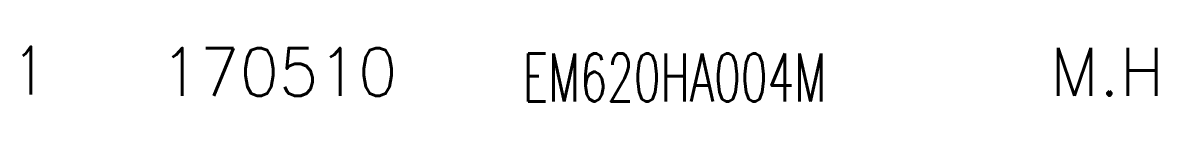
# Model space of a CAD drawing. Header units: inches. Extents: x -2018 to 2693, y -2323 to 1260.
# Drawn here: x 1972.7 to 2472.3, y -2322.8 to -2298.8 of the extents above; entities that cross this region are included whole.
import ezdxf
from ezdxf.enums import TextEntityAlignment as Align

# ---------------------------------------------------------------- set-up
doc = ezdxf.new("R2010")
doc.units = ezdxf.units.IN
doc.header["$MEASUREMENT"] = 0
doc.linetypes.add('SOLID', pattern=[0])
doc.layers.add('Layer8$C$L8$V_PV', color=40, linetype='SOLID')
doc.styles.add('CADRASTD', font='txt', dxfattribs={"bigfont": 'bigfont'})

msp = doc.modelspace()

# ---------------------------------------------------------------- texts
at = {"layer": 'Layer8$C$L8$V_PV', "style": 'CADRASTD'}
for s, width, p, p2 in [('1', 0.857140660176829, (1968.371050200425, -2319.80523218419), (1982.771055619183, -2319.80523218419)), ('170510', 0.857140660176829, (2033.435398269308, -2320.402639795337), (2137.835017150016, -2320.402639795337)), ('EM620HA004M', 0.5899793227288649, (2193.095004935863, -2322.809000725469), (2326.902130019724, -2322.809000725469)), ('M.H', 0.857140660176829, (2425.500261076514, -2320.315508747623), (2475.900111880051, -2320.315508747623))]:
    msp.add_text(s, height=20.9999636333627, dxfattribs=dict(at, width=width)).set_placement(p, p2, align=Align.FIT)

doc.saveas('drawing.dxf')
